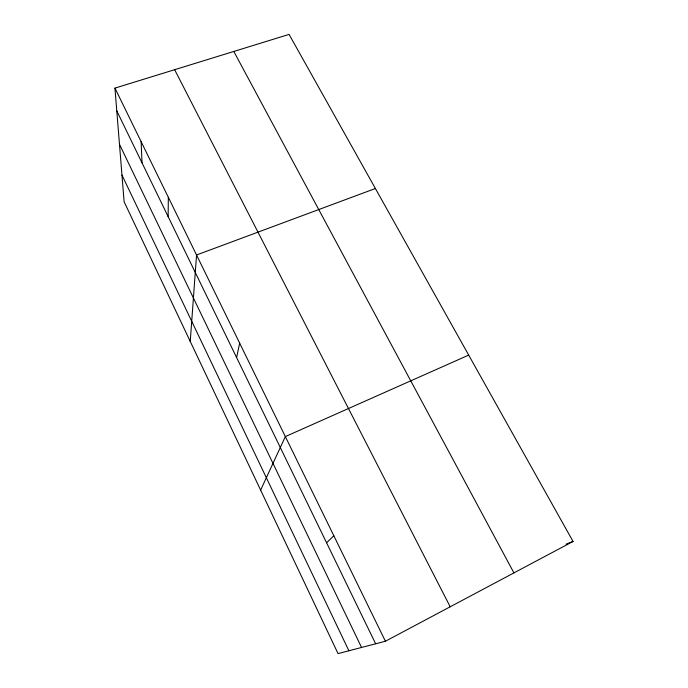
<?xml version="1.0" encoding="UTF-8"?>
<svg xmlns="http://www.w3.org/2000/svg" width="688" height="688" viewBox="0 0 688 688"><rect width="100%" height="100%" fill="white"/><g stroke="black" fill="none" stroke-linecap="round" stroke-linejoin="round"><path stroke-width="1.03" d="M168.156 216.651L168.319 197.25M190.249 341.446L196.553 254.981L375.39 188.512M236.603 357.554L239.665 343.149M260.64 490.105L285.348 436.579L468.683 355.103M326.576 542.755L333.843 535.763M385.418 641.242L573.052 541.456L289.08 34.4L114.948 88.116L124.115 201.765L338.04 653.6L385.418 641.242L114.948 88.116M566.086 544.139L573.052 541.456M233.808 51.454L513.927 572.898M174.649 69.703L450.193 606.79M116.788 110.906L375.648 643.787M119.488 144.351L361.561 647.468M121.965 175.053L348.885 650.771M141.135 141.668L142.012 162.832"/></g></svg>
